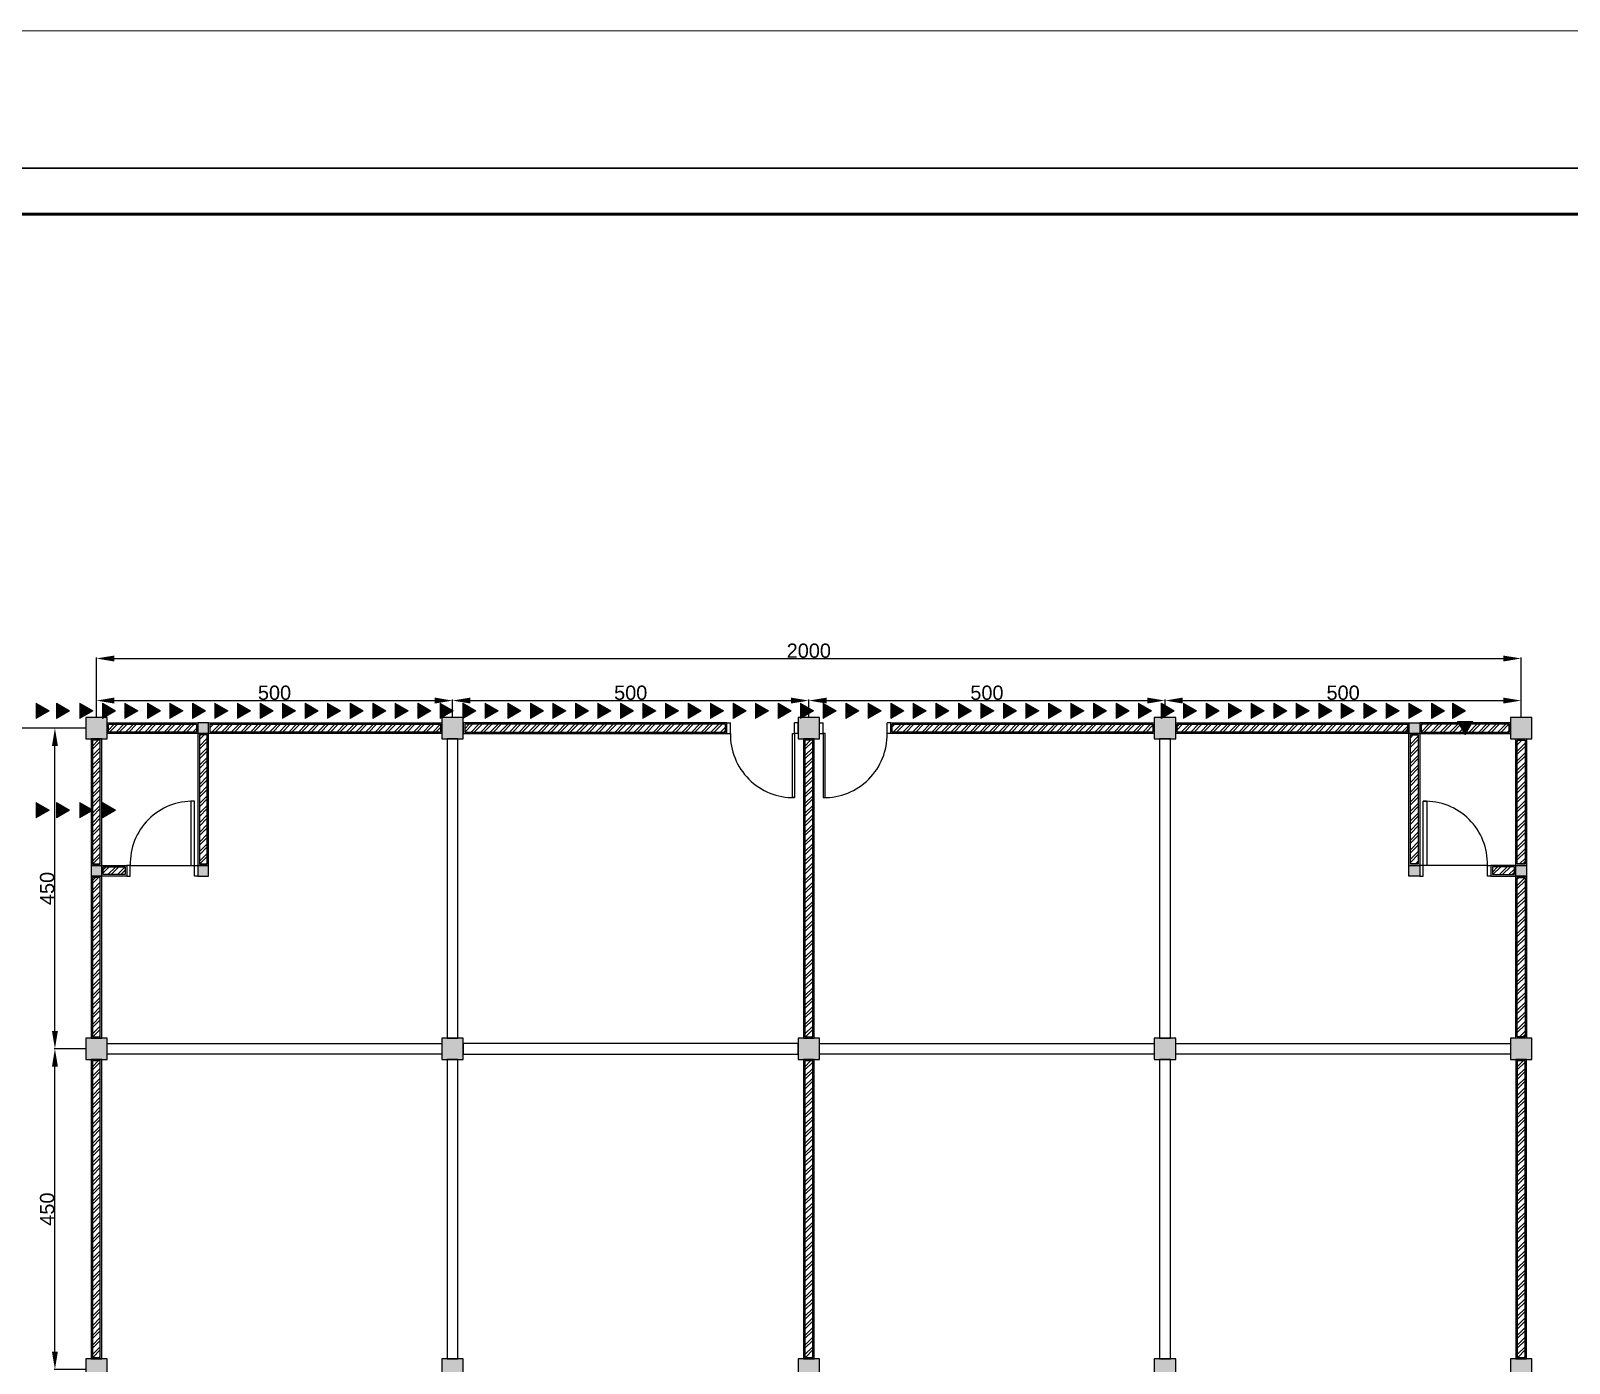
# Model space of a CAD drawing. Header units: centimetres. Extents: x 134057 to 145613, y 5028 to 39996.
# Drawn here: x 140629 to 142788, y 34290 to 36160 of the extents above; entities that cross this region are included whole.
import ezdxf

# ---------------------------------------------------------------- set-up
doc = ezdxf.new("R2010")
doc.units = ezdxf.units.CM
doc.header["$PDMODE"] = 2
for name, color, linetype in [('dinding', 151, 'Continuous'), ('kolom', 141, 'Continuous'), ('kuzen', 191, 'Continuous')]:
    doc.layers.add(name, color=color, linetype=linetype)
for name, color, linetype, lineweight in [('Kertas', 252, 'Continuous', 20), ('Legenda', 252, 'Continuous', 20), ('TEXT', 3, 'Continuous', 20)]:
    doc.layers.add(name, color=color, linetype=linetype, lineweight=lineweight)
doc.styles.get("Standard").update_dxf_attribs({"font": 'arial.ttf'})
doc.dimstyles.new('ISO-25', dxfattribs={"dimtxt": 2.5, "dimasz": 2.5, "dimexe": 1.25, "dimexo": 0.625, "dimtad": 1, "dimtxsty": 'Standard', "dimcen": 2.5, "dimadec": 0, "dimazin": 0, "dimtfac": 1, "dimtmove": 0, "dimatfit": 3, "dimfxl": 1, "dimarcsym": 0})
pattern_1 = [(45, (-1848.934, -3645.437), (-6.7351921, 6.7351921), []), (45, (-1844.444, -3645.437), (-6.7351921, 6.7351921), [])]
pattern_2 = [(45, (-1698.934, -3645.437), (-6.7351921, 6.7351921), []), (45, (-1694.444, -3645.437), (-6.7351921, 6.7351921), [])]

# ---------------------------------------------------------------- blocks, each defined once
blk = doc.blocks.new('*D149')
at = {"layer": 'Defpoints', "color": 0, "transparency": 16777216}
for p in [(141220.9, 35220.3), (140720.9, 35196.6), (141220.9, 35196.6)]:
    blk.add_point(p, dxfattribs=at)
at = {"layer": 'dinding', "color": 0, "lineweight": -2, "transparency": 16777216}
for p, q in [((140720.9, 35197.2), (140720.9, 35221.6)), ((140745.9, 35220.3), (141195.9, 35220.3)), ((141220.9, 35197.2), (141220.9, 35221.6))]:
    blk.add_line(p, q, dxfattribs=at)
at = {"layer": 'dinding', "color": 0, "transparency": 16777216}
for points in [[(140745.9, 35224.5), (140745.9, 35216.2), (140720.9, 35220.3)], [(141195.9, 35224.5), (141195.9, 35216.2), (141220.9, 35220.3)]]:
    blk.add_solid(points, dxfattribs=at)
at = {"layer": 'dinding', "color": 0, "transparency": 16777216, "insert": (140970.9, 35231.2), "char_height": 20, "attachment_point": 5}
blk.add_mtext('500', dxfattribs=at)
blk = doc.blocks.new('*D140')
at = {"layer": 'Defpoints', "color": 0, "transparency": 16777216}
for p in [(141720.9, 35220.3), (141220.9, 35196.6), (141720.9, 35196.6)]:
    blk.add_point(p, dxfattribs=at)
at = {"layer": 'dinding', "color": 0, "lineweight": -2, "transparency": 16777216}
for p, q in [((141220.9, 35197.2), (141220.9, 35221.6)), ((141245.9, 35220.3), (141695.9, 35220.3)), ((141720.9, 35197.2), (141720.9, 35221.6))]:
    blk.add_line(p, q, dxfattribs=at)
at = {"layer": 'dinding', "color": 0, "transparency": 16777216}
for points in [[(141245.9, 35224.5), (141245.9, 35216.2), (141220.9, 35220.3)], [(141695.9, 35224.5), (141695.9, 35216.2), (141720.9, 35220.3)]]:
    blk.add_solid(points, dxfattribs=at)
at = {"layer": 'dinding', "color": 0, "transparency": 16777216, "insert": (141470.9, 35231.2), "char_height": 20, "attachment_point": 5}
blk.add_mtext('500', dxfattribs=at)
blk = doc.blocks.new('*D141')
at = {"layer": 'Defpoints', "color": 0, "transparency": 16777216}
for p in [(142220.9, 35220.3), (141720.9, 35196.6), (142220.9, 35196.6)]:
    blk.add_point(p, dxfattribs=at)
at = {"layer": 'dinding', "color": 0, "lineweight": -2, "transparency": 16777216}
for p, q in [((141720.9, 35197.2), (141720.9, 35221.6)), ((141745.9, 35220.3), (142195.9, 35220.3)), ((142220.9, 35197.2), (142220.9, 35221.6))]:
    blk.add_line(p, q, dxfattribs=at)
at = {"layer": 'dinding', "color": 0, "transparency": 16777216}
for points in [[(141745.9, 35224.5), (141745.9, 35216.2), (141720.9, 35220.3)], [(142195.9, 35224.5), (142195.9, 35216.2), (142220.9, 35220.3)]]:
    blk.add_solid(points, dxfattribs=at)
at = {"layer": 'dinding', "color": 0, "transparency": 16777216, "insert": (141970.9, 35231.2), "char_height": 20, "attachment_point": 5}
blk.add_mtext('500', dxfattribs=at)
blk = doc.blocks.new('*D142')
at = {"layer": 'Defpoints', "color": 0, "transparency": 16777216}
for p in [(142720.9, 35220.3), (142220.9, 35196.6), (142720.9, 35196.6)]:
    blk.add_point(p, dxfattribs=at)
at = {"layer": 'dinding', "color": 0, "lineweight": -2, "transparency": 16777216}
for p, q in [((142220.9, 35197.2), (142220.9, 35221.6)), ((142245.9, 35220.3), (142695.9, 35220.3)), ((142720.9, 35197.2), (142720.9, 35221.6))]:
    blk.add_line(p, q, dxfattribs=at)
at = {"layer": 'dinding', "color": 0, "transparency": 16777216}
for points in [[(142245.9, 35224.5), (142245.9, 35216.2), (142220.9, 35220.3)], [(142695.9, 35224.5), (142695.9, 35216.2), (142720.9, 35220.3)]]:
    blk.add_solid(points, dxfattribs=at)
at = {"layer": 'dinding', "color": 0, "transparency": 16777216, "insert": (142470.9, 35231.2), "char_height": 20, "attachment_point": 5}
blk.add_mtext('500', dxfattribs=at)
blk = doc.blocks.new('*D143')
at = {"layer": 'Defpoints', "color": 0, "transparency": 16777216}
for p in [(142720.9, 35279.4), (140720.9, 35196.6), (142720.9, 35196.6)]:
    blk.add_point(p, dxfattribs=at)
at = {"layer": 'dinding', "color": 0, "lineweight": -2, "transparency": 16777216}
for p, q in [((140720.9, 35197.2), (140720.9, 35280.6)), ((140745.9, 35279.4), (142695.9, 35279.4)), ((142720.9, 35197.2), (142720.9, 35280.6))]:
    blk.add_line(p, q, dxfattribs=at)
at = {"layer": 'dinding', "color": 0, "transparency": 16777216}
for points in [[(140745.9, 35283.5), (140745.9, 35275.2), (140720.9, 35279.4)], [(142695.9, 35283.5), (142695.9, 35275.2), (142720.9, 35279.4)]]:
    blk.add_solid(points, dxfattribs=at)
at = {"layer": 'dinding', "color": 0, "transparency": 16777216, "insert": (141720.9, 35290.2), "char_height": 20, "attachment_point": 5}
blk.add_mtext('2000', dxfattribs=at)
blk = doc.blocks.new('*D148')
at = {"layer": 'Defpoints', "color": 0, "transparency": 16777216}
for p in [(140662.7, 35181.6), (140705.9, 35181.6), (140705.9, 34731.6)]:
    blk.add_point(p, dxfattribs=at)
at = {"layer": 'dinding', "color": 0, "lineweight": -2, "transparency": 16777216}
for p, q in [((140705.3, 35181.6), (140661.4, 35181.6)), ((140662.7, 34756.6), (140662.7, 35156.6)), ((140705.3, 34731.6), (140661.4, 34731.6))]:
    blk.add_line(p, q, dxfattribs=at)
at = {"layer": 'dinding', "color": 0, "transparency": 16777216}
for points in [[(140658.5, 35156.6), (140666.8, 35156.6), (140662.7, 35181.6)], [(140658.5, 34756.6), (140666.8, 34756.6), (140662.7, 34731.6)]]:
    blk.add_solid(points, dxfattribs=at)
at = {"layer": 'dinding', "color": 0, "transparency": 16777216, "insert": (140651.8, 34956.6), "char_height": 20, "attachment_point": 5, "rotation": 90}
blk.add_mtext('450', dxfattribs=at)
blk = doc.blocks.new('*D144')
at = {"layer": 'Defpoints', "color": 0, "transparency": 16777216}
for p in [(140662.7, 34731.6), (140705.9, 34731.6), (140705.9, 34281.6)]:
    blk.add_point(p, dxfattribs=at)
at = {"layer": 'dinding', "color": 0, "lineweight": -2, "transparency": 16777216}
for p, q in [((140705.3, 34731.6), (140661.4, 34731.6)), ((140662.7, 34306.6), (140662.7, 34706.6)), ((140705.3, 34281.6), (140661.4, 34281.6))]:
    blk.add_line(p, q, dxfattribs=at)
at = {"layer": 'dinding', "color": 0, "transparency": 16777216}
for points in [[(140658.5, 34706.6), (140666.8, 34706.6), (140662.7, 34731.6)], [(140658.5, 34306.6), (140666.8, 34306.6), (140662.7, 34281.6)]]:
    blk.add_solid(points, dxfattribs=at)
at = {"layer": 'dinding', "color": 0, "transparency": 16777216, "insert": (140651.8, 34506.6), "char_height": 20, "attachment_point": 5, "rotation": 90}
blk.add_mtext('450', dxfattribs=at)
blk = doc.blocks.new('*D147')
at = {"layer": 'Defpoints', "color": 0, "transparency": 16777216}
for p in [(140594.3, 35181.6), (140705.9, 35181.6), (140705.9, 33381.6)]:
    blk.add_point(p, dxfattribs=at)
at = {"layer": 'dinding', "color": 0, "lineweight": -2, "transparency": 16777216}
for p, q in [((140705.3, 35181.6), (140593, 35181.6)), ((140594.3, 33406.6), (140594.3, 35156.6)), ((140705.3, 33381.6), (140593, 33381.6))]:
    blk.add_line(p, q, dxfattribs=at)
at = {"layer": 'dinding', "color": 0, "transparency": 16777216}
for points in [[(140590.1, 35156.6), (140598.4, 35156.6), (140594.3, 35181.6)], [(140590.1, 33406.6), (140598.4, 33406.6), (140594.3, 33381.6)]]:
    blk.add_solid(points, dxfattribs=at)
at = {"layer": 'dinding', "color": 0, "transparency": 16777216, "insert": (140583.4, 34281.6), "char_height": 20, "attachment_point": 5, "rotation": 90}
blk.add_mtext('1800', dxfattribs=at)

msp = doc.modelspace()

# ---------------------------------------------------------------- hatches: boundary and pattern name
at = {"layer": 'dinding', "true_color": 0x636466}
h = msp.add_hatch(color=251, dxfattribs=at)
h.dxf.hatch_style = 1
h.paths.add_polyline_path([(140735.886, 35196.59), (140705.886, 35196.59), (140705.886, 35166.59), (140735.886, 35166.59)])
h.paths.add_polyline_path([(140878.386, 35189.09), (140863.386, 35189.09), (140863.386, 35174.09), (140878.386, 35174.09)])
h.paths.add_polyline_path([(140728.386, 34989.09), (140713.386, 34989.09), (140713.386, 34974.09), (140728.386, 34974.09)])
h.paths.add_polyline_path([(140878.386, 34989.09), (140863.386, 34989.09), (140863.386, 34974.09), (140878.386, 34974.09)])
h.paths.add_polyline_path([(141235.886, 35196.59), (141205.886, 35196.59), (141205.886, 35166.59), (141235.886, 35166.59)])
h.paths.add_polyline_path([(141735.886, 35196.59), (141705.886, 35196.59), (141705.886, 35166.59), (141735.886, 35166.59)])
h.paths.add_polyline_path([(142235.886, 35196.59), (142205.886, 35196.59), (142205.886, 35166.59), (142235.886, 35166.59)])
h.paths.add_polyline_path([(142578.386, 35189.09), (142563.386, 35189.09), (142563.386, 35174.09), (142578.386, 35174.09)])
h.paths.add_polyline_path([(142735.886, 35196.59), (142705.886, 35196.59), (142705.886, 35166.59), (142735.886, 35166.59)])
h.paths.add_polyline_path([(142578.386, 34989.09), (142563.386, 34989.09), (142563.386, 34974.09), (142578.386, 34974.09)])
h.paths.add_polyline_path([(142728.386, 34989.09), (142713.386, 34989.09), (142713.386, 34974.09), (142728.386, 34974.09)])
h.paths.add_polyline_path([(142735.886, 34746.59), (142705.886, 34746.59), (142705.886, 34716.59), (142735.886, 34716.59)])
h.paths.add_polyline_path([(142235.886, 34746.59), (142205.886, 34746.59), (142205.886, 34716.59), (142235.886, 34716.59)])
h.paths.add_polyline_path([(141735.886, 34746.59), (141705.886, 34746.59), (141705.886, 34716.59), (141735.886, 34716.59)])
h.paths.add_polyline_path([(141235.886, 34746.59), (141205.886, 34746.59), (141205.886, 34716.59), (141235.886, 34716.59)])
h.paths.add_polyline_path([(140735.886, 34746.59), (140705.886, 34746.59), (140705.886, 34716.59), (140735.886, 34716.59)])
h.paths.add_polyline_path([(140735.886, 34296.59), (140705.886, 34296.59), (140705.886, 34266.59), (140735.886, 34266.59)])
h.paths.add_polyline_path([(141235.886, 34296.59), (141205.886, 34296.59), (141205.886, 34266.59), (141235.886, 34266.59)])
h.paths.add_polyline_path([(141735.886, 34296.59), (141705.886, 34296.59), (141705.886, 34266.59), (141735.886, 34266.59)])
h.paths.add_polyline_path([(142235.886, 34296.59), (142205.886, 34296.59), (142205.886, 34266.59), (142235.886, 34266.59)])
h.paths.add_polyline_path([(142735.886, 34296.59), (142705.886, 34296.59), (142705.886, 34266.59), (142735.886, 34266.59)])
h.paths.add_polyline_path([(142735.886, 33846.59), (142705.886, 33846.59), (142705.886, 33816.59), (142735.886, 33816.59)])
h.paths.add_polyline_path([(142235.886, 33846.59), (142205.886, 33846.59), (142205.886, 33816.59), (142235.886, 33816.59)])
h.paths.add_polyline_path([(141735.886, 33846.59), (141705.886, 33846.59), (141705.886, 33816.59), (141735.886, 33816.59)])
h.paths.add_polyline_path([(141235.886, 33846.59), (141205.886, 33846.59), (141205.886, 33816.59), (141235.886, 33816.59)])
h.paths.add_polyline_path([(140735.886, 33846.59), (140705.886, 33846.59), (140705.886, 33816.59), (140735.886, 33816.59)])
h.paths.add_polyline_path([(140735.886, 33381.59), (140705.886, 33381.59), (140705.886, 33366.59), (140735.886, 33366.59)])
h.paths.add_polyline_path([(140735.886, 33396.59), (140705.886, 33396.59), (140705.886, 33381.59), (140735.886, 33381.59)])
h.paths.add_polyline_path([(141235.886, 33381.59), (141205.886, 33381.59), (141205.886, 33366.59), (141235.886, 33366.59)])
h.paths.add_polyline_path([(141235.886, 33396.59), (141205.886, 33396.59), (141205.886, 33381.59), (141235.886, 33381.59)])
h.paths.add_polyline_path([(141735.886, 33381.59), (141705.886, 33381.59), (141705.886, 33366.59), (141735.886, 33366.59)])
h.paths.add_polyline_path([(141735.886, 33396.59), (141705.886, 33396.59), (141705.886, 33381.59), (141735.886, 33381.59)])
h.paths.add_polyline_path([(142235.886, 33381.59), (142205.886, 33381.59), (142205.886, 33366.59), (142235.886, 33366.59)])
h.paths.add_polyline_path([(142235.886, 33396.59), (142205.886, 33396.59), (142205.886, 33381.59), (142235.886, 33381.59)])
h.paths.add_polyline_path([(142735.886, 33381.59), (142705.886, 33381.59), (142705.886, 33366.59), (142735.886, 33366.59)])
h.paths.add_polyline_path([(142735.886, 33396.59), (142705.886, 33396.59), (142705.886, 33381.59), (142735.886, 33381.59)])
h = msp.add_hatch(dxfattribs=at)
h.set_pattern_fill('ANSI32', color=251)
h.set_pattern_definition(pattern_1)
h.paths.add_polyline_path([(140861.386, 35181.59), (140737.886, 35181.59), (140737.886, 35176.09), (140861.386, 35176.09)])
h.paths.add_polyline_path([(140861.386, 35187.09), (140737.886, 35187.09), (140737.886, 35181.59), (140861.386, 35181.59)])
h = msp.add_hatch(dxfattribs=at)
h.set_pattern_fill('ANSI32', color=251)
h.set_pattern_definition(pattern_1)
h.paths.add_polyline_path([(141203.886, 35187.09), (140880.386, 35187.09), (140880.386, 35176.09), (141203.886, 35176.09)])
h.paths.add_polyline_path([(141603.886, 35187.09), (141237.886, 35187.09), (141237.886, 35176.09), (141603.886, 35176.09)])
h.paths.add_polyline_path([(142203.886, 35187.09), (141837.886, 35187.09), (141837.886, 35176.09), (142203.886, 35176.09)])
h.paths.add_polyline_path([(142561.386, 35187.09), (142237.886, 35187.09), (142237.886, 35176.09), (142561.386, 35176.09)])
h = msp.add_hatch(dxfattribs=at)
h.set_pattern_fill('ANSI32', color=251)
h.set_pattern_definition(pattern_1)
h.paths.add_polyline_path([(142580.386, 35181.59), (142703.886, 35181.59), (142703.886, 35176.09), (142580.386, 35176.09)])
h.paths.add_polyline_path([(142580.386, 35187.09), (142703.886, 35187.09), (142703.886, 35181.59), (142580.386, 35181.59)])
h = msp.add_hatch(dxfattribs=at)
h.set_pattern_fill('ANSI32', color=251)
h.set_pattern_definition(pattern_1)
h.paths.add_polyline_path([(140726.386, 35164.59), (140720.886, 35164.59), (140720.886, 34991.09), (140726.386, 34991.09)])
h.paths.add_polyline_path([(140720.886, 35164.59), (140715.386, 35164.59), (140715.386, 34991.09), (140720.886, 34991.09)])
h = msp.add_hatch(dxfattribs=at)
h.set_pattern_fill('ANSI32', color=251)
h.set_pattern_definition(pattern_2)
h.paths.add_polyline_path([(140876.386, 35172.09), (140870.886, 35172.09), (140870.886, 34991.09), (140876.386, 34991.09)])
h.paths.add_polyline_path([(140870.886, 35172.09), (140865.386, 35172.09), (140865.386, 34991.09), (140870.886, 34991.09)])
h = msp.add_hatch(dxfattribs=at)
h.set_pattern_fill('ANSI32', color=251)
h.set_pattern_definition([(45, (-848.934, -3645.437), (-6.7351921, 6.7351921), []), (45, (-844.444, -3645.437), (-6.7351921, 6.7351921), [])])
h.paths.add_polyline_path([(141726.386, 35164.59), (141715.386, 35164.59), (141715.386, 34748.59), (141726.386, 34748.59)])
h = msp.add_hatch(dxfattribs=at)
h.set_pattern_fill('ANSI32', color=251)
h.set_pattern_definition(pattern_2)
h.paths.add_polyline_path([(142565.386, 35172.09), (142570.886, 35172.09), (142570.886, 34991.09), (142565.386, 34991.09)])
h.paths.add_polyline_path([(142570.886, 35172.09), (142576.386, 35172.09), (142576.386, 34991.09), (142570.886, 34991.09)])
h = msp.add_hatch(dxfattribs=at)
h.set_pattern_fill('ANSI32', color=251)
h.set_pattern_definition(pattern_1)
h.paths.add_polyline_path([(142715.386, 35164.59), (142720.886, 35164.59), (142720.886, 34991.09), (142715.386, 34991.09)])
h.paths.add_polyline_path([(142720.886, 35164.59), (142726.386, 35164.59), (142726.386, 34991.09), (142720.886, 34991.09)])
h = msp.add_hatch(dxfattribs=at)
h.set_pattern_fill('ANSI32', color=251)
h.set_pattern_definition(pattern_1)
h.paths.add_polyline_path([(140761.386, 34981.59), (140730.386, 34981.59), (140730.386, 34976.09), (140761.386, 34976.09)])
h.paths.add_polyline_path([(140761.386, 34987.09), (140730.386, 34987.09), (140730.386, 34981.59), (140761.386, 34981.59)])
h = msp.add_hatch(dxfattribs=at)
h.set_pattern_fill('ANSI32', color=251)
h.set_pattern_definition(pattern_1)
h.paths.add_polyline_path([(142680.386, 34981.59), (142711.386, 34981.59), (142711.386, 34976.09), (142680.386, 34976.09)])
h.paths.add_polyline_path([(142680.386, 34987.09), (142711.386, 34987.09), (142711.386, 34981.59), (142680.386, 34981.59)])
h = msp.add_hatch(dxfattribs=at)
h.set_pattern_fill('ANSI32', color=251)
h.set_pattern_definition(pattern_1)
h.paths.add_polyline_path([(140726.386, 34972.09), (140715.386, 34972.09), (140715.386, 34748.59), (140726.386, 34748.59)])
h = msp.add_hatch(dxfattribs=at)
h.set_pattern_fill('ANSI32', color=251)
h.set_pattern_definition(pattern_1)
h.paths.add_polyline_path([(142715.386, 34972.09), (142726.386, 34972.09), (142726.386, 34748.59), (142715.386, 34748.59)])
h = msp.add_hatch(dxfattribs=at)
h.set_pattern_fill('ANSI32', color=251)
h.set_pattern_definition([(45, (-1848.934, -4095.437), (-6.7351921, 6.7351921), []), (45, (-1844.444, -4095.437), (-6.7351921, 6.7351921), [])])
h.paths.add_polyline_path([(140726.386, 34714.59), (140715.386, 34714.59), (140715.386, 34298.59), (140726.386, 34298.59)])
h = msp.add_hatch(dxfattribs=at)
h.set_pattern_fill('ANSI32', color=251)
h.set_pattern_definition([(45, (-848.934, -4095.437), (-6.7351921, 6.7351921), []), (45, (-844.444, -4095.437), (-6.7351921, 6.7351921), [])])
h.paths.add_polyline_path([(141726.386, 34714.59), (141715.386, 34714.59), (141715.386, 34298.59), (141726.386, 34298.59)])
h = msp.add_hatch(dxfattribs=at)
h.set_pattern_fill('ANSI32', color=251)
h.set_pattern_definition([(45, (151.066, -4095.437), (-6.7351921, 6.7351921), []), (45, (155.556, -4095.437), (-6.7351921, 6.7351921), [])])
h.paths.add_polyline_path([(142726.386, 34714.59), (142715.386, 34714.59), (142715.386, 34298.59), (142726.386, 34298.59)])
at = {"layer": 'TEXT'}
h = msp.add_hatch(color=7, dxfattribs=at)
h.dxf.hatch_style = 1
h.paths.add_polyline_path([(140654.904, 35206.008), (140636.428, 35216.675), (140636.428, 35195.679), (140637.013, 35195.679)])
h = msp.add_hatch(color=7, dxfattribs=at)
h.dxf.hatch_style = 1
h.paths.add_polyline_path([(140683.201, 35206.008), (140664.725, 35216.675), (140664.725, 35195.679), (140665.31, 35195.679)])
h = msp.add_hatch(color=7, dxfattribs=at)
h.dxf.hatch_style = 1
h.paths.add_polyline_path([(140716.12, 35206.008), (140697.644, 35216.675), (140697.644, 35195.679), (140698.229, 35195.679)])
h = msp.add_hatch(color=7, dxfattribs=at)
h.dxf.hatch_style = 1
h.paths.add_polyline_path([(140747.739, 35206.008), (140729.264, 35216.675), (140729.264, 35195.679), (140729.849, 35195.679)])
h = msp.add_hatch(color=7, dxfattribs=at)
h.dxf.hatch_style = 1
h.paths.add_polyline_path([(140779.359, 35206.008), (140760.883, 35216.675), (140760.883, 35195.679), (140761.468, 35195.679)])
h = msp.add_hatch(color=7, dxfattribs=at)
h.dxf.hatch_style = 1
h.paths.add_polyline_path([(140810.978, 35206.008), (140792.502, 35216.675), (140792.502, 35195.679), (140793.087, 35195.679)])
h = msp.add_hatch(color=7, dxfattribs=at)
h.dxf.hatch_style = 1
h.paths.add_polyline_path([(140842.597, 35206.008), (140824.122, 35216.675), (140824.122, 35195.679), (140824.707, 35195.679)])
h = msp.add_hatch(color=7, dxfattribs=at)
h.dxf.hatch_style = 1
h.paths.add_polyline_path([(140874.217, 35206.008), (140855.741, 35216.675), (140855.741, 35195.679), (140856.326, 35195.679)])
h = msp.add_hatch(color=7, dxfattribs=at)
h.dxf.hatch_style = 1
h.paths.add_polyline_path([(140905.836, 35206.008), (140887.36, 35216.675), (140887.36, 35195.679), (140887.945, 35195.679)])
h = msp.add_hatch(color=7, dxfattribs=at)
h.dxf.hatch_style = 1
h.paths.add_polyline_path([(140937.455, 35206.008), (140918.98, 35216.675), (140918.98, 35195.679), (140919.565, 35195.679)])
h = msp.add_hatch(color=7, dxfattribs=at)
h.dxf.hatch_style = 1
h.paths.add_polyline_path([(140969.075, 35206.008), (140950.599, 35216.675), (140950.599, 35195.679), (140951.184, 35195.679)])
h = msp.add_hatch(color=7, dxfattribs=at)
h.dxf.hatch_style = 1
h.paths.add_polyline_path([(141000.694, 35206.008), (140982.218, 35216.675), (140982.218, 35195.679), (140982.803, 35195.679)])
h = msp.add_hatch(color=7, dxfattribs=at)
h.dxf.hatch_style = 1
h.paths.add_polyline_path([(141032.313, 35206.008), (141013.838, 35216.675), (141013.838, 35195.679), (141014.423, 35195.679)])
h = msp.add_hatch(color=7, dxfattribs=at)
h.dxf.hatch_style = 1
h.paths.add_polyline_path([(141063.933, 35206.008), (141045.457, 35216.675), (141045.457, 35195.679), (141046.042, 35195.679)])
h = msp.add_hatch(color=7, dxfattribs=at)
h.dxf.hatch_style = 1
h.paths.add_polyline_path([(141095.552, 35206.008), (141077.076, 35216.675), (141077.076, 35195.679), (141077.661, 35195.679)])
h = msp.add_hatch(color=7, dxfattribs=at)
h.dxf.hatch_style = 1
h.paths.add_polyline_path([(141127.171, 35206.008), (141108.696, 35216.675), (141108.696, 35195.679), (141109.281, 35195.679)])
h = msp.add_hatch(color=7, dxfattribs=at)
h.dxf.hatch_style = 1
h.paths.add_polyline_path([(141158.791, 35206.008), (141140.315, 35216.675), (141140.315, 35195.679), (141140.9, 35195.679)])
h = msp.add_hatch(color=7, dxfattribs=at)
h.dxf.hatch_style = 1
h.paths.add_polyline_path([(141190.41, 35206.008), (141171.934, 35216.675), (141171.934, 35195.679), (141172.519, 35195.679)])
h = msp.add_hatch(color=7, dxfattribs=at)
h.dxf.hatch_style = 1
h.paths.add_polyline_path([(141222.029, 35206.008), (141203.554, 35216.675), (141203.554, 35195.679), (141204.139, 35195.679)])
h = msp.add_hatch(color=7, dxfattribs=at)
h.dxf.hatch_style = 1
h.paths.add_polyline_path([(141253.649, 35206.008), (141235.173, 35216.675), (141235.173, 35195.679), (141235.758, 35195.679)])
h = msp.add_hatch(color=7, dxfattribs=at)
h.dxf.hatch_style = 1
h.paths.add_polyline_path([(141285.268, 35206.008), (141266.792, 35216.675), (141266.792, 35195.679), (141267.377, 35195.679)])
h = msp.add_hatch(color=7, dxfattribs=at)
h.dxf.hatch_style = 1
h.paths.add_polyline_path([(141316.887, 35206.008), (141298.412, 35216.675), (141298.412, 35195.679), (141298.997, 35195.679)])
h = msp.add_hatch(color=7, dxfattribs=at)
h.dxf.hatch_style = 1
h.paths.add_polyline_path([(141348.507, 35206.008), (141330.031, 35216.675), (141330.031, 35195.679), (141330.616, 35195.679)])
h = msp.add_hatch(color=7, dxfattribs=at)
h.dxf.hatch_style = 1
h.paths.add_polyline_path([(141380.126, 35206.008), (141361.65, 35216.675), (141361.65, 35195.679), (141362.235, 35195.679)])
h = msp.add_hatch(color=7, dxfattribs=at)
h.dxf.hatch_style = 1
h.paths.add_polyline_path([(141411.745, 35206.008), (141393.27, 35216.675), (141393.27, 35195.679), (141393.855, 35195.679)])
h = msp.add_hatch(color=7, dxfattribs=at)
h.dxf.hatch_style = 1
h.paths.add_polyline_path([(141443.365, 35206.008), (141424.889, 35216.675), (141424.889, 35195.679), (141425.474, 35195.679)])
h = msp.add_hatch(color=7, dxfattribs=at)
h.dxf.hatch_style = 1
h.paths.add_polyline_path([(141474.984, 35206.008), (141456.508, 35216.675), (141456.508, 35195.679), (141457.093, 35195.679)])
h = msp.add_hatch(color=7, dxfattribs=at)
h.dxf.hatch_style = 1
h.paths.add_polyline_path([(141506.603, 35206.008), (141488.128, 35216.675), (141488.128, 35195.679), (141488.713, 35195.679)])
h = msp.add_hatch(color=7, dxfattribs=at)
h.dxf.hatch_style = 1
h.paths.add_polyline_path([(141538.223, 35206.008), (141519.747, 35216.675), (141519.747, 35195.679), (141520.332, 35195.679)])
h = msp.add_hatch(color=7, dxfattribs=at)
h.dxf.hatch_style = 1
h.paths.add_polyline_path([(141569.842, 35206.008), (141551.366, 35216.675), (141551.366, 35195.679), (141551.951, 35195.679)])
h = msp.add_hatch(color=7, dxfattribs=at)
h.dxf.hatch_style = 1
h.paths.add_polyline_path([(141601.461, 35206.008), (141582.986, 35216.675), (141582.986, 35195.679), (141583.571, 35195.679)])
h = msp.add_hatch(color=7, dxfattribs=at)
h.dxf.hatch_style = 1
h.paths.add_polyline_path([(141633.081, 35206.008), (141614.605, 35216.675), (141614.605, 35195.679), (141615.19, 35195.679)])
h = msp.add_hatch(color=7, dxfattribs=at)
h.dxf.hatch_style = 1
h.paths.add_polyline_path([(141664.7, 35206.008), (141646.224, 35216.675), (141646.224, 35195.679), (141646.809, 35195.679)])
h = msp.add_hatch(color=7, dxfattribs=at)
h.dxf.hatch_style = 1
h.paths.add_polyline_path([(141696.319, 35206.008), (141677.844, 35216.675), (141677.844, 35195.679), (141678.429, 35195.679)])
h = msp.add_hatch(color=7, dxfattribs=at)
h.dxf.hatch_style = 1
h.paths.add_polyline_path([(141727.939, 35206.008), (141709.463, 35216.675), (141709.463, 35195.679), (141710.048, 35195.679)])
h = msp.add_hatch(color=7, dxfattribs=at)
h.dxf.hatch_style = 1
h.paths.add_polyline_path([(141759.558, 35206.008), (141741.082, 35216.675), (141741.082, 35195.679), (141741.667, 35195.679)])
h = msp.add_hatch(color=7, dxfattribs=at)
h.dxf.hatch_style = 1
h.paths.add_polyline_path([(141791.177, 35206.008), (141772.702, 35216.675), (141772.702, 35195.679), (141773.287, 35195.679)])
h = msp.add_hatch(color=7, dxfattribs=at)
h.dxf.hatch_style = 1
h.paths.add_polyline_path([(141822.797, 35206.008), (141804.321, 35216.675), (141804.321, 35195.679), (141804.906, 35195.679)])
h = msp.add_hatch(color=7, dxfattribs=at)
h.dxf.hatch_style = 1
h.paths.add_polyline_path([(141854.416, 35206.008), (141835.94, 35216.675), (141835.94, 35195.679), (141836.525, 35195.679)])
h = msp.add_hatch(color=7, dxfattribs=at)
h.dxf.hatch_style = 1
h.paths.add_polyline_path([(141886.035, 35206.008), (141867.56, 35216.675), (141867.56, 35195.679), (141868.145, 35195.679)])
h = msp.add_hatch(color=7, dxfattribs=at)
h.dxf.hatch_style = 1
h.paths.add_polyline_path([(141917.655, 35206.008), (141899.179, 35216.675), (141899.179, 35195.679), (141899.764, 35195.679)])
h = msp.add_hatch(color=7, dxfattribs=at)
h.dxf.hatch_style = 1
h.paths.add_polyline_path([(141949.274, 35206.008), (141930.798, 35216.675), (141930.798, 35195.679), (141931.383, 35195.679)])
h = msp.add_hatch(color=7, dxfattribs=at)
h.dxf.hatch_style = 1
h.paths.add_polyline_path([(141980.893, 35206.008), (141962.418, 35216.675), (141962.418, 35195.679), (141963.003, 35195.679)])
h = msp.add_hatch(color=7, dxfattribs=at)
h.dxf.hatch_style = 1
h.paths.add_polyline_path([(142012.513, 35206.008), (141994.037, 35216.675), (141994.037, 35195.679), (141994.622, 35195.679)])
h = msp.add_hatch(color=7, dxfattribs=at)
h.dxf.hatch_style = 1
h.paths.add_polyline_path([(142044.132, 35206.008), (142025.656, 35216.675), (142025.656, 35195.679), (142026.241, 35195.679)])
h = msp.add_hatch(color=7, dxfattribs=at)
h.dxf.hatch_style = 1
h.paths.add_polyline_path([(142075.751, 35206.008), (142057.276, 35216.675), (142057.276, 35195.679), (142057.861, 35195.679)])
h = msp.add_hatch(color=7, dxfattribs=at)
h.dxf.hatch_style = 1
h.paths.add_polyline_path([(142107.371, 35206.008), (142088.895, 35216.675), (142088.895, 35195.679), (142089.48, 35195.679)])
h = msp.add_hatch(color=7, dxfattribs=at)
h.dxf.hatch_style = 1
h.paths.add_polyline_path([(142138.99, 35206.008), (142120.514, 35216.675), (142120.514, 35195.679), (142121.099, 35195.679)])
h = msp.add_hatch(color=7, dxfattribs=at)
h.dxf.hatch_style = 1
h.paths.add_polyline_path([(142170.609, 35206.008), (142152.134, 35216.675), (142152.134, 35195.679), (142152.719, 35195.679)])
h = msp.add_hatch(color=7, dxfattribs=at)
h.dxf.hatch_style = 1
h.paths.add_polyline_path([(142202.229, 35206.008), (142183.753, 35216.675), (142183.753, 35195.679), (142184.338, 35195.679)])
h = msp.add_hatch(color=7, dxfattribs=at)
h.dxf.hatch_style = 1
h.paths.add_polyline_path([(142233.848, 35206.008), (142215.372, 35216.675), (142215.372, 35195.679), (142215.957, 35195.679)])
h = msp.add_hatch(color=7, dxfattribs=at)
h.dxf.hatch_style = 1
h.paths.add_polyline_path([(142265.467, 35206.008), (142246.992, 35216.675), (142246.992, 35195.679), (142247.577, 35195.679)])
h = msp.add_hatch(color=7, dxfattribs=at)
h.dxf.hatch_style = 1
h.paths.add_polyline_path([(142297.087, 35206.008), (142278.611, 35216.675), (142278.611, 35195.679), (142279.196, 35195.679)])
h = msp.add_hatch(color=7, dxfattribs=at)
h.dxf.hatch_style = 1
h.paths.add_polyline_path([(142328.706, 35206.008), (142310.23, 35216.675), (142310.23, 35195.679), (142310.815, 35195.679)])
h = msp.add_hatch(color=7, dxfattribs=at)
h.dxf.hatch_style = 1
h.paths.add_polyline_path([(142360.325, 35206.008), (142341.849, 35216.675), (142341.849, 35195.679), (142342.435, 35195.679)])
h = msp.add_hatch(color=7, dxfattribs=at)
h.dxf.hatch_style = 1
h.paths.add_polyline_path([(142391.945, 35206.008), (142373.469, 35216.675), (142373.469, 35195.679), (142374.054, 35195.679)])
h = msp.add_hatch(color=7, dxfattribs=at)
h.dxf.hatch_style = 1
h.paths.add_polyline_path([(142423.564, 35206.008), (142405.088, 35216.675), (142405.088, 35195.679), (142405.673, 35195.679)])
h = msp.add_hatch(color=7, dxfattribs=at)
h.dxf.hatch_style = 1
h.paths.add_polyline_path([(142455.183, 35206.008), (142436.707, 35216.675), (142436.707, 35195.679), (142437.293, 35195.679)])
h = msp.add_hatch(color=7, dxfattribs=at)
h.dxf.hatch_style = 1
h.paths.add_polyline_path([(142486.803, 35206.008), (142468.327, 35216.675), (142468.327, 35195.679), (142468.912, 35195.679)])
h = msp.add_hatch(color=7, dxfattribs=at)
h.dxf.hatch_style = 1
h.paths.add_polyline_path([(142518.422, 35206.008), (142499.946, 35216.675), (142499.946, 35195.679), (142500.531, 35195.679)])
h = msp.add_hatch(color=7, dxfattribs=at)
h.dxf.hatch_style = 1
h.paths.add_polyline_path([(142550.041, 35206.008), (142531.565, 35216.675), (142531.565, 35195.679), (142532.151, 35195.679)])
h = msp.add_hatch(color=7, dxfattribs=at)
h.dxf.hatch_style = 1
h.paths.add_polyline_path([(142581.661, 35206.008), (142563.185, 35216.675), (142563.185, 35195.679), (142563.77, 35195.679)])
h = msp.add_hatch(color=7, dxfattribs=at)
h.dxf.hatch_style = 1
h.paths.add_polyline_path([(142613.28, 35206.008), (142594.804, 35216.675), (142594.804, 35195.679), (142595.389, 35195.679)])
h = msp.add_hatch(color=7, dxfattribs=at)
h.dxf.hatch_style = 1
h.paths.add_polyline_path([(142642.897, 35206.008), (142624.421, 35216.675), (142624.421, 35195.679), (142625.006, 35195.679)])
h = msp.add_hatch(color=7, dxfattribs=at)
h.dxf.hatch_style = 1
h.paths.add_polyline_path([(142642.349, 35172.3), (142653.016, 35190.775), (142632.02, 35190.775), (142632.02, 35190.19)])
h = msp.add_hatch(color=7, dxfattribs=at)
h.dxf.hatch_style = 1
h.paths.add_polyline_path([(140654.904, 35066.654), (140636.428, 35077.321), (140636.428, 35056.325), (140637.013, 35056.325)])
h = msp.add_hatch(color=7, dxfattribs=at)
h.dxf.hatch_style = 1
h.paths.add_polyline_path([(140683.201, 35066.654), (140664.725, 35077.321), (140664.725, 35056.325), (140665.31, 35056.325)])
h = msp.add_hatch(color=7, dxfattribs=at)
h.dxf.hatch_style = 1
h.paths.add_polyline_path([(140716.12, 35066.654), (140697.644, 35077.321), (140697.644, 35056.325), (140698.229, 35056.325)])
h = msp.add_hatch(color=7, dxfattribs=at)
h.dxf.hatch_style = 1
h.paths.add_polyline_path([(140747.739, 35066.654), (140729.264, 35077.321), (140729.264, 35056.325), (140729.849, 35056.325)])

# ---------------------------------------------------------------- linework, layer by layer
at = {"layer": 'dinding'}
for points in [[(140735.886, 35189.09), (140863.386, 35189.09), (140863.386, 35174.09), (140735.886, 35174.09)], [(140737.886, 35187.09), (140861.386, 35187.09), (140861.386, 35176.09), (140737.886, 35176.09)], [(140863.386, 35174.09), (140878.386, 35174.09), (140878.386, 35189.09), (140863.386, 35189.09)], [(140878.386, 35189.09), (141205.886, 35189.09), (141205.886, 35174.09), (140878.386, 35174.09)], [(140880.386, 35187.09), (141203.886, 35187.09), (141203.886, 35176.09), (140880.386, 35176.09)], [(141605.886, 35189.09), (141235.886, 35189.09), (141235.886, 35174.09), (141605.886, 35174.09)], [(141603.886, 35187.09), (141237.886, 35187.09), (141237.886, 35176.09), (141603.886, 35176.09)], [(141835.886, 35189.09), (142205.886, 35189.09), (142205.886, 35174.09), (141835.886, 35174.09)], [(141837.886, 35187.09), (142203.886, 35187.09), (142203.886, 35176.09), (141837.886, 35176.09)], [(142235.886, 35189.09), (142563.386, 35189.09), (142563.386, 35174.09), (142235.886, 35174.09)], [(142237.886, 35187.09), (142561.386, 35187.09), (142561.386, 35176.09), (142237.886, 35176.09)], [(142578.386, 35174.09), (142563.386, 35174.09), (142563.386, 35189.09), (142578.386, 35189.09)], [(142705.886, 35189.09), (142578.386, 35189.09), (142578.386, 35174.09), (142705.886, 35174.09)], [(142703.886, 35187.09), (142580.386, 35187.09), (142580.386, 35176.09), (142703.886, 35176.09)], [(140728.386, 34989.09), (140728.386, 35166.59), (140713.386, 35166.59), (140713.386, 34989.09)], [(140726.386, 34991.09), (140726.386, 35164.59), (140715.386, 35164.59), (140715.386, 34991.09)], [(140878.386, 34989.09), (140878.386, 35174.09), (140863.386, 35174.09), (140863.386, 34989.09)], [(140876.386, 34991.09), (140876.386, 35172.09), (140865.386, 35172.09), (140865.386, 34991.09)], [(141228.386, 34746.59), (141228.386, 35166.59), (141213.386, 35166.59), (141213.386, 34746.59)], [(141728.386, 34746.59), (141728.386, 35166.59), (141713.386, 35166.59), (141713.386, 34746.59)], [(141726.386, 34748.59), (141726.386, 35164.59), (141715.386, 35164.59), (141715.386, 34748.59)], [(142228.386, 34746.59), (142228.386, 35166.59), (142213.386, 35166.59), (142213.386, 34746.59)], [(142563.386, 34989.09), (142563.386, 35174.09), (142578.386, 35174.09), (142578.386, 34989.09)], [(142565.386, 34991.09), (142565.386, 35172.09), (142576.386, 35172.09), (142576.386, 34991.09)], [(142713.386, 34989.09), (142713.386, 35166.59), (142728.386, 35166.59), (142728.386, 34989.09)], [(142715.386, 34991.09), (142715.386, 35164.59), (142726.386, 35164.59), (142726.386, 34991.09)], [(140713.386, 34974.09), (140728.386, 34974.09), (140728.386, 34989.09), (140713.386, 34989.09)], [(140728.386, 34989.09), (140763.386, 34989.09), (140763.386, 34974.09), (140728.386, 34974.09)], [(140730.386, 34987.09), (140761.386, 34987.09), (140761.386, 34976.09), (140730.386, 34976.09)], [(140863.386, 34974.09), (140878.386, 34974.09), (140878.386, 34989.09), (140863.386, 34989.09)], [(142578.386, 34974.09), (142563.386, 34974.09), (142563.386, 34989.09), (142578.386, 34989.09)], [(142713.386, 34989.09), (142678.386, 34989.09), (142678.386, 34974.09), (142713.386, 34974.09)], [(142711.386, 34987.09), (142680.386, 34987.09), (142680.386, 34976.09), (142711.386, 34976.09)], [(142728.386, 34974.09), (142713.386, 34974.09), (142713.386, 34989.09), (142728.386, 34989.09)], [(140728.386, 34746.59), (140728.386, 34974.09), (140713.386, 34974.09), (140713.386, 34746.59)], [(140726.386, 34748.59), (140726.386, 34972.09), (140715.386, 34972.09), (140715.386, 34748.59)], [(142713.386, 34746.59), (142713.386, 34974.09), (142728.386, 34974.09), (142728.386, 34746.59)], [(142715.386, 34748.59), (142715.386, 34972.09), (142726.386, 34972.09), (142726.386, 34748.59)], [(140735.886, 34739.09), (141205.886, 34739.09), (141205.886, 34724.09), (140735.886, 34724.09)], [(141705.886, 34739.09), (141235.886, 34739.09), (141235.886, 34724.09), (141705.886, 34724.09)], [(141735.886, 34739.09), (142205.886, 34739.09), (142205.886, 34724.09), (141735.886, 34724.09)], [(142235.886, 34739.09), (142705.886, 34739.09), (142705.886, 34724.09), (142235.886, 34724.09)], [(140728.386, 34296.59), (140728.386, 34716.59), (140713.386, 34716.59), (140713.386, 34296.59)], [(140726.386, 34298.59), (140726.386, 34714.59), (140715.386, 34714.59), (140715.386, 34298.59)], [(141228.386, 34296.59), (141228.386, 34716.59), (141213.386, 34716.59), (141213.386, 34296.59)], [(141728.386, 34296.59), (141728.386, 34716.59), (141713.386, 34716.59), (141713.386, 34296.59)], [(141726.386, 34298.59), (141726.386, 34714.59), (141715.386, 34714.59), (141715.386, 34298.59)], [(142228.386, 34296.59), (142228.386, 34716.59), (142213.386, 34716.59), (142213.386, 34296.59)], [(142728.386, 34296.59), (142728.386, 34716.59), (142713.386, 34716.59), (142713.386, 34296.59)], [(142726.386, 34298.59), (142726.386, 34714.59), (142715.386, 34714.59), (142715.386, 34298.59)]]:
    msp.add_lwpolyline(points, close=True, dxfattribs=at)
at = {"layer": 'Kertas'}
msp.add_lwpolyline([(139416.657, 36160.336), (144754.972, 36160.336), (144754.972, 32339.904), (139416.657, 32339.904)], close=True, dxfattribs=at)
at = {"layer": 'kolom'}
for points in [[(140705.886, 35166.59), (140735.886, 35166.59), (140735.886, 35196.59), (140705.886, 35196.59)], [(141205.886, 35166.59), (141235.886, 35166.59), (141235.886, 35196.59), (141205.886, 35196.59)], [(141705.886, 35166.59), (141735.886, 35166.59), (141735.886, 35196.59), (141705.886, 35196.59)], [(142205.886, 35166.59), (142235.886, 35166.59), (142235.886, 35196.59), (142205.886, 35196.59)], [(142705.886, 35166.59), (142735.886, 35166.59), (142735.886, 35196.59), (142705.886, 35196.59)], [(140705.886, 34716.59), (140735.886, 34716.59), (140735.886, 34746.59), (140705.886, 34746.59)], [(141205.886, 34716.59), (141235.886, 34716.59), (141235.886, 34746.59), (141205.886, 34746.59)], [(141705.886, 34716.59), (141735.886, 34716.59), (141735.886, 34746.59), (141705.886, 34746.59)], [(142205.886, 34716.59), (142235.886, 34716.59), (142235.886, 34746.59), (142205.886, 34746.59)], [(142705.886, 34716.59), (142735.886, 34716.59), (142735.886, 34746.59), (142705.886, 34746.59)], [(140705.886, 34266.59), (140735.886, 34266.59), (140735.886, 34296.59), (140705.886, 34296.59)], [(141205.886, 34266.59), (141235.886, 34266.59), (141235.886, 34296.59), (141205.886, 34296.59)], [(141705.886, 34266.59), (141735.886, 34266.59), (141735.886, 34296.59), (141705.886, 34296.59)], [(142205.886, 34266.59), (142235.886, 34266.59), (142235.886, 34296.59), (142205.886, 34296.59)], [(142705.886, 34266.59), (142735.886, 34266.59), (142735.886, 34296.59), (142705.886, 34296.59)]]:
    msp.add_lwpolyline(points, close=True, dxfattribs=at)
at = {"layer": 'kuzen', "ltscale": 2000}
for p, q in [((141605.886, 35174.09), (141605.886, 35189.09)), ((141605.886, 35189.09), (141610.886, 35189.09)), ((141610.886, 35174.09), (141610.886, 35189.09)), ((141700.886, 35174.09), (141700.886, 35189.09)), ((141705.886, 35189.09), (141700.886, 35189.09)), ((141705.886, 35174.09), (141705.886, 35189.09)), ((141735.886, 35174.09), (141735.886, 35189.09)), ((141735.886, 35189.09), (141740.886, 35189.09)), ((141740.886, 35174.09), (141740.886, 35189.09)), ((141830.886, 35174.09), (141830.886, 35189.09)), ((141835.886, 35189.09), (141830.886, 35189.09)), ((141835.886, 35174.09), (141835.886, 35189.09)), ((141605.886, 35174.09), (141610.886, 35174.09)), ((141697.886, 35174.09), (141700.886, 35174.09)), ((141705.886, 35174.09), (141700.886, 35174.09)), ((141735.886, 35174.09), (141740.886, 35174.09)), ((141743.886, 35174.09), (141740.886, 35174.09)), ((141835.886, 35174.09), (141830.886, 35174.09)), ((140858.386, 35079.09), (140853.386, 35079.09)), ((140853.386, 35079.09), (140853.386, 34989.09)), ((140858.386, 34989.09), (140858.386, 35079.09)), ((142583.386, 34989.09), (142583.386, 35079.09)), ((142583.386, 35079.09), (142588.386, 35079.09)), ((142588.386, 35079.09), (142588.386, 34989.09)), ((140768.386, 34989.09), (140763.386, 34989.09)), ((140763.386, 34989.09), (140763.386, 34974.09)), ((140768.386, 34974.09), (140768.386, 34989.09)), ((140768.386, 34989.09), (140855.886, 34989.09)), ((140853.386, 34989.09), (140858.386, 34989.09)), ((140858.386, 34974.09), (140858.386, 34989.09)), ((140858.386, 34989.09), (140863.386, 34989.09)), ((140863.386, 34989.09), (140863.386, 34974.09)), ((142578.386, 34989.09), (142578.386, 34974.09)), ((142583.386, 34989.09), (142578.386, 34989.09)), ((142583.386, 34974.09), (142583.386, 34989.09)), ((142588.386, 34989.09), (142583.386, 34989.09)), ((142673.386, 34989.09), (142585.886, 34989.09)), ((142673.386, 34974.09), (142673.386, 34989.09)), ((142673.386, 34989.09), (142678.386, 34989.09)), ((142678.386, 34989.09), (142678.386, 34974.09)), ((140763.386, 34974.09), (140768.386, 34974.09)), ((140863.386, 34974.09), (140858.386, 34974.09)), ((142578.386, 34974.09), (142583.386, 34974.09)), ((142678.386, 34974.09), (142673.386, 34974.09))]:
    msp.add_line(p, q, dxfattribs=at)
at = {"layer": 'kuzen'}
for p, q in [((141697.886, 35084.09), (141697.886, 35174.09)), ((141700.886, 35174.09), (141700.886, 35084.09)), ((141740.886, 35174.09), (141740.886, 35084.09)), ((141743.886, 35084.09), (141743.886, 35174.09)), ((141700.886, 35084.09), (141697.886, 35084.09)), ((141740.886, 35084.09), (141743.886, 35084.09))]:
    msp.add_line(p, q, dxfattribs=at)
for centre, start, end in [((141699.386, 35172.59), 179.028978, 270.971022), ((141742.386, 35172.59), 269.028978, 0.971022)]:
    msp.add_arc(centre, 88.513, start, end, dxfattribs=at)
at = {"layer": 'kuzen', "ltscale": 2000}
for centre, start, end in [((140855.886, 34991.59), 88.363423, 181.636577), ((142585.886, 34991.59), 358.363423, 91.636577)]:
    msp.add_arc(centre, 87.536, start, end, dxfattribs=at)
at = {"layer": 'Legenda', "color": 5, "lineweight": 30}
msp.add_lwpolyline([(139609.608, 35967.385), (144626.338, 35967.385), (144626.338, 32468.538), (139609.608, 32468.538)], close=True, dxfattribs=at)
at = {"layer": 'Legenda', "color": 1, "lineweight": 50}
msp.add_lwpolyline([(139673.925, 35903.068), (143725.899, 35903.068), (143725.899, 32532.855), (139673.925, 32532.855)], close=True, dxfattribs=at)
at = {"layer": 'TEXT'}
for points in [[(140654.904, 35206.008), (140636.428, 35216.675), (140636.428, 35195.342)], [(140683.201, 35206.008), (140664.725, 35216.675), (140664.725, 35195.342)], [(140716.12, 35206.008), (140697.644, 35216.675), (140697.644, 35195.342)], [(140747.739, 35206.008), (140729.264, 35216.675), (140729.264, 35195.342)], [(140779.359, 35206.008), (140760.883, 35216.675), (140760.883, 35195.342)], [(140810.978, 35206.008), (140792.502, 35216.675), (140792.502, 35195.342)], [(140842.597, 35206.008), (140824.122, 35216.675), (140824.122, 35195.342)], [(140874.217, 35206.008), (140855.741, 35216.675), (140855.741, 35195.342)], [(140905.836, 35206.008), (140887.36, 35216.675), (140887.36, 35195.342)], [(140937.455, 35206.008), (140918.98, 35216.675), (140918.98, 35195.342)], [(140969.075, 35206.008), (140950.599, 35216.675), (140950.599, 35195.342)], [(141000.694, 35206.008), (140982.218, 35216.675), (140982.218, 35195.342)], [(141032.313, 35206.008), (141013.838, 35216.675), (141013.838, 35195.342)], [(141063.933, 35206.008), (141045.457, 35216.675), (141045.457, 35195.342)], [(141095.552, 35206.008), (141077.076, 35216.675), (141077.076, 35195.342)], [(141127.171, 35206.008), (141108.696, 35216.675), (141108.696, 35195.342)], [(141158.791, 35206.008), (141140.315, 35216.675), (141140.315, 35195.342)], [(141190.41, 35206.008), (141171.934, 35216.675), (141171.934, 35195.342)], [(141222.029, 35206.008), (141203.554, 35216.675), (141203.554, 35195.342)], [(141253.649, 35206.008), (141235.173, 35216.675), (141235.173, 35195.342)], [(141285.268, 35206.008), (141266.792, 35216.675), (141266.792, 35195.342)], [(141316.887, 35206.008), (141298.412, 35216.675), (141298.412, 35195.342)], [(141348.507, 35206.008), (141330.031, 35216.675), (141330.031, 35195.342)], [(141380.126, 35206.008), (141361.65, 35216.675), (141361.65, 35195.342)], [(141411.745, 35206.008), (141393.27, 35216.675), (141393.27, 35195.342)], [(141443.365, 35206.008), (141424.889, 35216.675), (141424.889, 35195.342)], [(141474.984, 35206.008), (141456.508, 35216.675), (141456.508, 35195.342)], [(141506.603, 35206.008), (141488.128, 35216.675), (141488.128, 35195.342)], [(141538.223, 35206.008), (141519.747, 35216.675), (141519.747, 35195.342)], [(141569.842, 35206.008), (141551.366, 35216.675), (141551.366, 35195.342)], [(141601.461, 35206.008), (141582.986, 35216.675), (141582.986, 35195.342)], [(141633.081, 35206.008), (141614.605, 35216.675), (141614.605, 35195.342)], [(141664.7, 35206.008), (141646.224, 35216.675), (141646.224, 35195.342)], [(141696.319, 35206.008), (141677.844, 35216.675), (141677.844, 35195.342)], [(141727.939, 35206.008), (141709.463, 35216.675), (141709.463, 35195.342)], [(141759.558, 35206.008), (141741.082, 35216.675), (141741.082, 35195.342)], [(141791.177, 35206.008), (141772.702, 35216.675), (141772.702, 35195.342)], [(141822.797, 35206.008), (141804.321, 35216.675), (141804.321, 35195.342)], [(141854.416, 35206.008), (141835.94, 35216.675), (141835.94, 35195.342)], [(141886.035, 35206.008), (141867.56, 35216.675), (141867.56, 35195.342)], [(141917.655, 35206.008), (141899.179, 35216.675), (141899.179, 35195.342)], [(141949.274, 35206.008), (141930.798, 35216.675), (141930.798, 35195.342)], [(141980.893, 35206.008), (141962.418, 35216.675), (141962.418, 35195.342)], [(142012.513, 35206.008), (141994.037, 35216.675), (141994.037, 35195.342)], [(142044.132, 35206.008), (142025.656, 35216.675), (142025.656, 35195.342)], [(142075.751, 35206.008), (142057.276, 35216.675), (142057.276, 35195.342)], [(142107.371, 35206.008), (142088.895, 35216.675), (142088.895, 35195.342)], [(142138.99, 35206.008), (142120.514, 35216.675), (142120.514, 35195.342)], [(142170.609, 35206.008), (142152.134, 35216.675), (142152.134, 35195.342)], [(142202.229, 35206.008), (142183.753, 35216.675), (142183.753, 35195.342)], [(142233.848, 35206.008), (142215.372, 35216.675), (142215.372, 35195.342)], [(142265.467, 35206.008), (142246.992, 35216.675), (142246.992, 35195.342)], [(142297.087, 35206.008), (142278.611, 35216.675), (142278.611, 35195.342)], [(142328.706, 35206.008), (142310.23, 35216.675), (142310.23, 35195.342)], [(142360.325, 35206.008), (142341.849, 35216.675), (142341.849, 35195.342)], [(142391.945, 35206.008), (142373.469, 35216.675), (142373.469, 35195.342)], [(142423.564, 35206.008), (142405.088, 35216.675), (142405.088, 35195.342)], [(142455.183, 35206.008), (142436.707, 35216.675), (142436.707, 35195.342)], [(142486.803, 35206.008), (142468.327, 35216.675), (142468.327, 35195.342)], [(142518.422, 35206.008), (142499.946, 35216.675), (142499.946, 35195.342)], [(142550.041, 35206.008), (142531.565, 35216.675), (142531.565, 35195.342)], [(142581.661, 35206.008), (142563.185, 35216.675), (142563.185, 35195.342)], [(142613.28, 35206.008), (142594.804, 35216.675), (142594.804, 35195.342)], [(142642.897, 35206.008), (142624.421, 35216.675), (142624.421, 35195.342)], [(142642.349, 35172.3), (142653.016, 35190.775), (142631.682, 35190.775)], [(140654.904, 35066.654), (140636.428, 35077.321), (140636.428, 35055.987)], [(140683.201, 35066.654), (140664.725, 35077.321), (140664.725, 35055.987)], [(140716.12, 35066.654), (140697.644, 35077.321), (140697.644, 35055.987)], [(140747.739, 35066.654), (140729.264, 35077.321), (140729.264, 35055.987)]]:
    msp.add_lwpolyline(points, close=True, dxfattribs=at)

# ---------------------------------------------------------------- dimensions: what is measured, and where the dimension line sits
at = {"layer": 'dinding'}
for base, p1, p2, picture, middle in [((142720.886, 35279.368), (140720.886, 35196.59), (142720.886, 35196.59), '*D143', (141720.886, 35290.205)), ((141220.886, 35220.332), (140720.886, 35196.59), (141220.886, 35196.59), '*D149', (140970.886, 35231.168)), ((141720.886, 35220.332), (141220.886, 35196.59), (141720.886, 35196.59), '*D140', (141470.886, 35231.168)), ((142220.886, 35220.332), (141720.886, 35196.59), (142220.886, 35196.59), '*D141', (141970.886, 35231.168)), ((142720.886, 35220.332), (142220.886, 35196.59), (142720.886, 35196.59), '*D142', (142470.886, 35231.168))]:
    dim = msp.add_linear_dim(base=base, p1=p1, p2=p2, dimstyle='ISO-25', override={"dimtxt": 20, "dimasz": 25}, dxfattribs=at)
    dim.commit()
    dim.dimension.update_dxf_attribs({"geometry": picture, "text_midpoint": middle})
for base, p1, p2, picture, middle in [((140594.266, 35181.59), (140705.886, 33381.59), (140705.886, 35181.59), '*D147', (140583.43, 34281.59)), ((140662.671, 35181.59), (140705.886, 34731.59), (140705.886, 35181.59), '*D148', (140651.834, 34956.59)), ((140662.671, 34731.59), (140705.886, 34281.59), (140705.886, 34731.59), '*D144', (140651.834, 34506.59))]:
    dim = msp.add_linear_dim(base=base, p1=p1, p2=p2, angle=90, dimstyle='ISO-25', override={"dimtxt": 20, "dimasz": 25}, dxfattribs=at)
    dim.commit()
    dim.dimension.update_dxf_attribs({"geometry": picture, "text_midpoint": middle})

doc.saveas('drawing.dxf')
